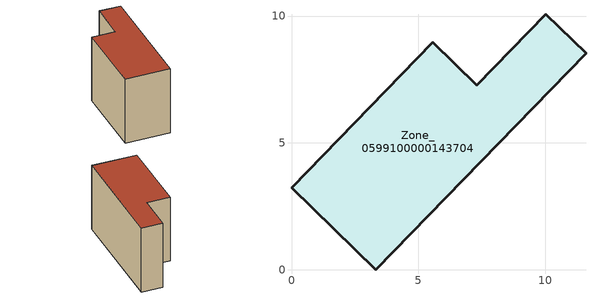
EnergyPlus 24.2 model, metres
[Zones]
Zone_0599100000143704
 floor ground (C_G): 3.32,0 0,3.23 5.57,8.97 7.31,7.27 10.03,10.07 11.61,8.53 z0
 wall outside (C_F): 3.32,0 11.61,8.53 10.03,10.07 7.31,7.27 5.57,8.97 0,3.23 3.32,0 z0:7.22
 roof outside (C_R): 0,3.23 3.32,0 11.61,8.53 10.03,10.07 7.31,7.27 5.57,8.97 z7.22
[BUILDING]
Pand.0599100000143704: North Axis=0; Terrain=City; Loads Convergence Tolerance Value=0.04; Temperature Convergence Tolerance Value=0.4; Solar Distribution=FullExterior; Maximum Number of Warmup Days=25; Minimum Number of Warmup Days=1
[Site:Location]
Rotterdam.The.Hague.AP_ZH_NLD Design_Conditions: Latitude=51.96; Longitude=4.45; Time Zone=1; Elevation=-4.5
[SITE:GROUNDTEMPERATURE:BUILDINGSURFACE]
18, 18, 18, 18, 18, 18, 18, 18, 18, 18, 18, 18
[MATERIAL] Thermal Absorptance=0.9; Solar Absorptance=0.7; Visible Absorptance=0.7
Name | Roughness | Thickness | Conductivity | Density | Specific Heat
G.TI.1946 | MediumSmooth | 0.15 | 1 | 540 | 1210
F.TI.1946 | Rough | 0.3 | 0.857143 | 1920 | 840
R.TI.1946 | MediumRough | 0.2 | 0.1 | 1500 | 1000
[CONSTRUCTION]
C_G: G.TI.1946
C_F: F.TI.1946
C_R: R.TI.1946
[ZONE]
Zone_0599100000143704: Type=1; Multiplier=1; Ceiling Height=Autocalculate; Volume=Autocalculate; Floor Area=autocalculate; Part of Total Floor Area=Yes
[ZONEINFILTRATION:DESIGNFLOWRATE]
Infil_Zone_0599100000143704: Zone or ZoneList or Space or SpaceList=Zone_0599100000143704; Schedule=AlwaysOn; Design Flow Rate Calculation Method=Flow/Area; Flow Rate per Floor Area=0.003; Constant Term Coefficient=1; Temperature Term Coefficient=0; Velocity Term Coefficient=0; Velocity Squared Term Coefficient=0
[HVACTEMPLATE:ZONE:IDEALLOADSAIRSYSTEM]
Zone_0599100000143704: Maximum Heating Supply Air Temperature=50; Minimum Cooling Supply Air Temperature=13; Maximum Heating Supply Air Humidity Ratio=0.0156; Minimum Cooling Supply Air Humidity Ratio=0.0077; Heating Limit=NoLimit; Cooling Limit=NoLimit; Dehumidification Control Type=ConstantSensibleHeatRatio; Cooling Sensible Heat Ratio=0.7; Dehumidification Setpoint=60; Humidification Control Type=None; Humidification Setpoint=30; Outdoor Air Method=None; Outdoor Air Flow Rate per Person=0.00944; Outdoor Air Flow Rate per Zone Floor Area=0; Outdoor Air Flow Rate per Zone=0; Demand Controlled Ventilation Type=None; Outdoor Air Economizer Type=NoEconomizer; Heat Recovery Type=None; Sensible Heat Recovery Effectiveness=0.7; Latent Heat Recovery Effectiveness=0.65
[ZONECONTROL:THERMOSTAT]
ThermostatControl_Zone_0599100000143704: Zone or ZoneList=Zone_0599100000143704; Control Type Schedule=DualSetpointControlType; Control 1=Thermostat_Zone_0599100000143704; Temperature Difference Between Cutout And Setpoint=0
[THERMOSTATSETPOINT:DUALSETPOINT]
Thermostat_Zone_0599100000143704: Heating Setpoint Temperature Schedule=HeatingSetpoint_Zone_0599100000143704; Cooling Setpoint Temperature Schedule=CoolingSetpoint_Zone_0599100000143704
[SCHEDULE:COMPACT]
HeatingSetpoint_Zone_0599100000143704: Through: 12/31, For: AllDays, Until: 24:00, 21
CoolingSetpoint_Zone_0599100000143704: Through: 12/31, For: AllDays, Until: 24:00, 24
DualSetpointControlType: Through: 12/31, For: AllDays, Until: 24:00, 4
AlwaysOn: Through: 12/31, For: AllDays, Until: 24:00, 1
